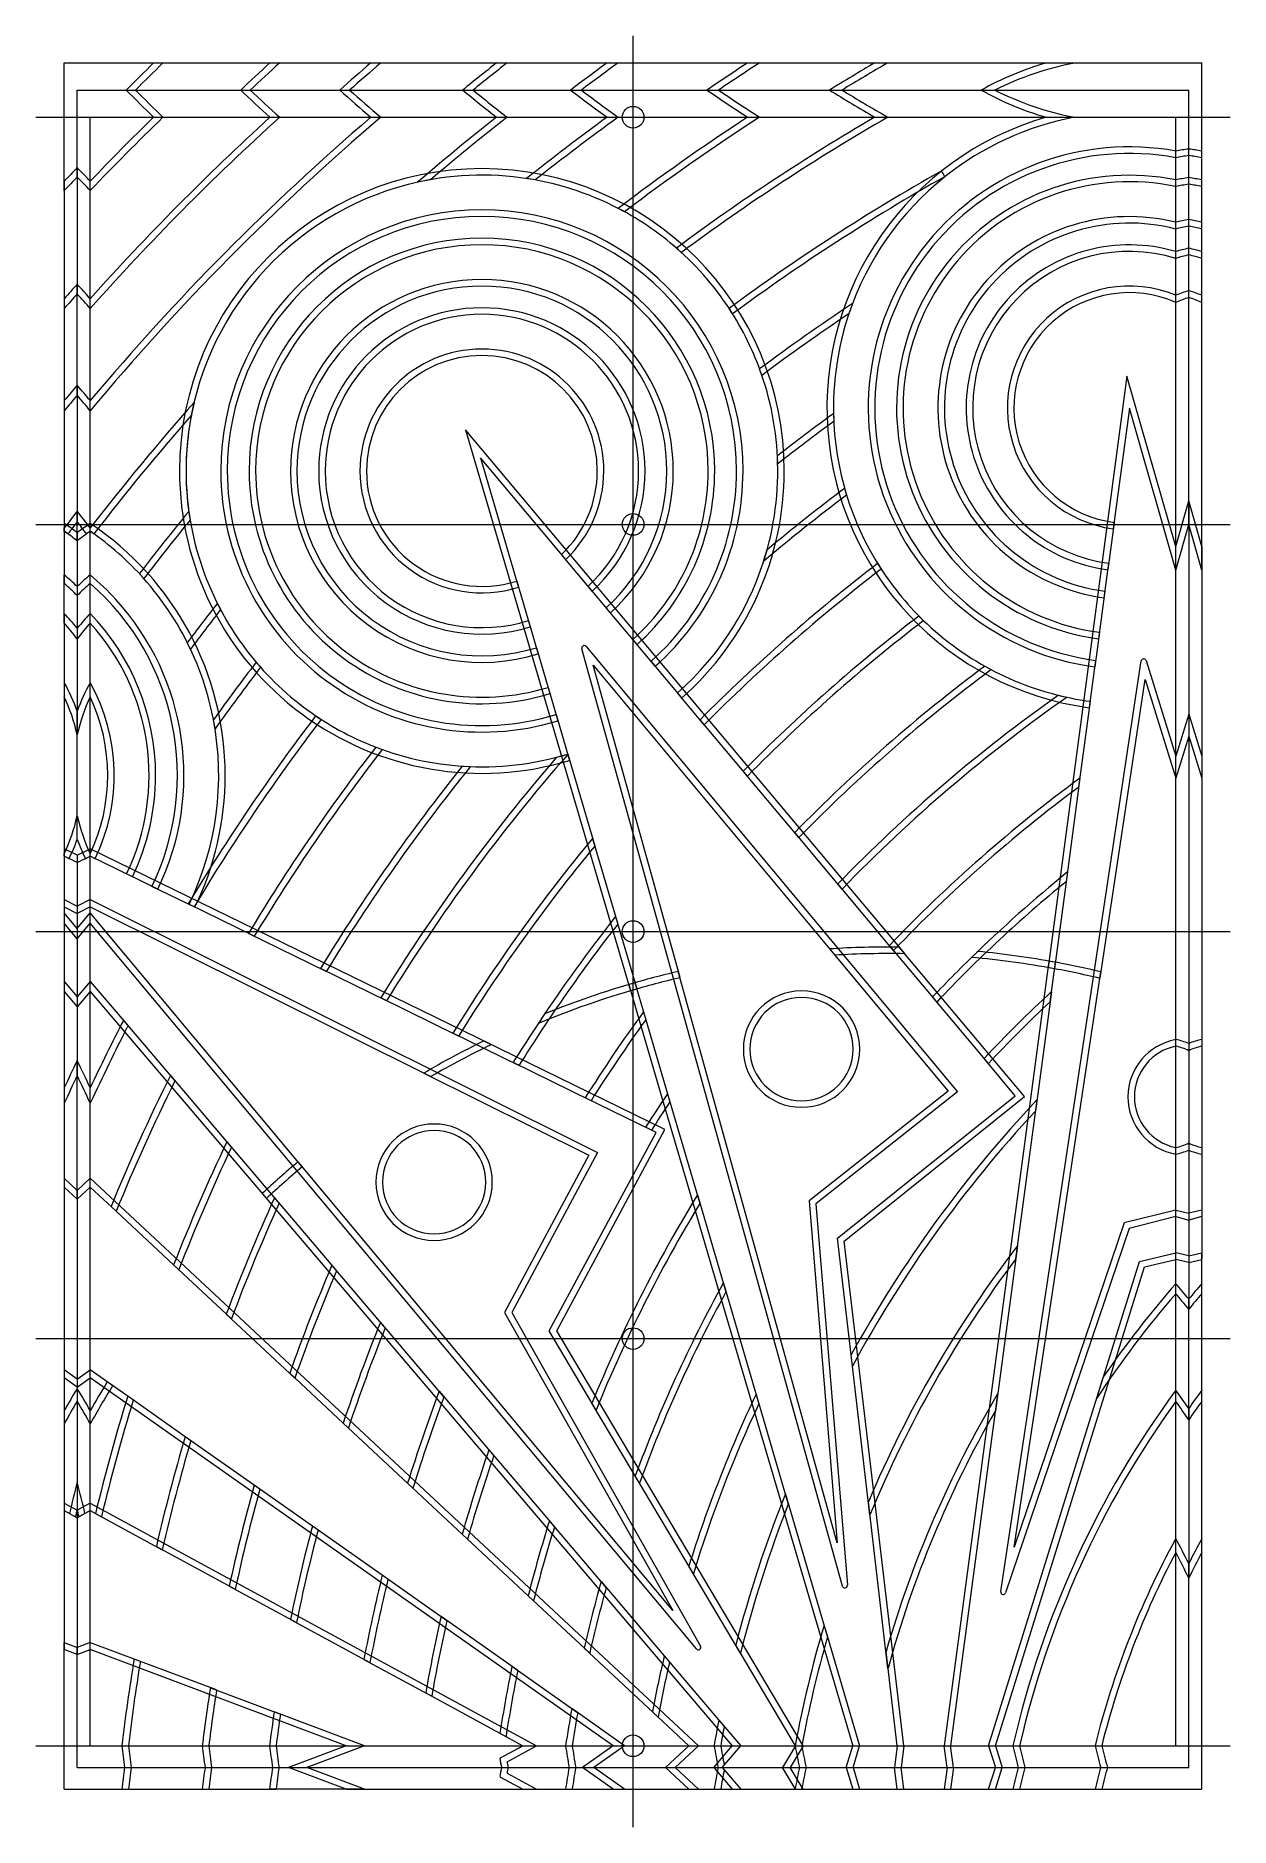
# Model space of a CAD drawing. Header units: millimetres. Extents: x 8999 to 10099, y -1063 to 587.
import ezdxf

# ---------------------------------------------------------------- set-up
doc = ezdxf.new("R2010")
doc.units = ezdxf.units.MM
for name, color, linetype, lineweight, true_color in [('1', 7, 'Continuous', 0, 0xffffff), ('2', 2, 'Continuous', 0, 0xffff00), ('3 ... 1', 1, 'Continuous', 0, 0xff0000), ('4', 6, 'Continuous', 0, 0xff00ff), ('5', 9, 'Continuous', 0, 0xc0c0c0), ('6', 18, 'Continuous', 0, 0x000000), ('7', 4, 'Continuous', 0, 0x00ffff)]:
    doc.layers.add(name, color=color, linetype=linetype, lineweight=lineweight, true_color=true_color)
doc.layers.add('3 ... 2', color=1, linetype='Continuous', true_color=0xff0000)

msp = doc.modelspace()

# ---------------------------------------------------------------- linework, layer by layer
at = {"layer": '1', "lineweight": 13}
for p, q in [((9107.5, 562.4), (9223.5, 562.4)), ((9307.5, 562.4), (9433, 562.4)), ((9525.1, 562.4), (9665.6, 562.4)), ((9771.7, 562.4), (9955.5, 562.4)), ((9107.5, 512.4), (9223.5, 512.4)), ((9307.5, 512.4), (9433, 512.4)), ((9525.1, 512.4), (9665.6, 512.4)), ((9771.7, 512.4), (9955.5, 512.4)), ((9037.1, 466), (9037.1, 349.7)), ((9025.1, 453.5), (9025.1, 336.3)), ((9049.1, 336.3), (9049.1, 453.5)), ((9037.1, 265.5), (9037.1, 139.8)), ((9025.1, 251.4), (9025.1, 131)), ((9049.1, 131), (9049.1, 251.4)), ((9614.6, -47.2), (9590.1, -17.8)), ((9970, -25.5), (9959.4, -104.7)), ((9488.8, -74.3), (9513.7, -158.8)), ((9701.8, -151.1), (9650.5, -89.9)), ((9789, -255.1), (9737.6, -193.8)), ((9949, -183), (9937.1, -271.8)), ((9144.7, -214.9), (9140.1, -212.7)), ((9532.8, -223.7), (9552.4, -290.4)), ((9266.5, -274.4), (9194.7, -239.3)), ((9025.1, -283.5), (9025.1, -395.8)), ((9025.1, -283.5), (9037.1, -297.6)), ((9049.1, -283.5), (9037.1, -297.6)), ((9049.1, -395.8), (9049.1, -283.5)), ((9049.1, -283.5), (9083.9, -324.4)), ((9037.1, -297.6), (9037.1, -370.3)), ((9388.4, -333.9), (9316.6, -298.8)), ((9122.9, -370.2), (9179.1, -436.4)), ((9068.3, -490.9), (9130.6, -549.1)), ((9025.1, -641.4), (9025.1, -690.9)), ((9037.1, -649.8), (9025.1, -641.4)), ((9037.1, -649.8), (9049.1, -641.4)), ((9049.1, -690.9), (9049.1, -641.4)), ((9069.7, -655.9), (9049.1, -641.4)), ((9037.1, -649.8), (9037.1, -670))]:
    msp.add_line(p, q, dxfattribs=at)
at = {"layer": '1'}
for p, q in [((9082.2, 537.4), (9196.4, 537.4)), ((9278.8, 537.4), (9401.6, 537.4)), ((9491.4, 537.4), (9627.8, 537.4)), ((9730, 537.4), (9882.3, 537.4))]:
    msp.add_line(p, q, dxfattribs=at)
at = {"layer": '1', "lineweight": 13}
for centre, radius, start, end in [((10760.3, -1134), 2368.5, 134.2541, 135.1141), ((10760.3, -1134), 2289, 132.1724, 133.0963), ((10760.3, -1134), 2233.5, 130.5759, 131.5522), ((10760.3, -1134), 2154, 128.0403, 129.1068), ((10760.3, -1134), 2098.5, 126.0594, 127.2034), ((10760.3, -1134), 2019, 122.8346, 124.1208), ((10760.3, -1134), 1963.5, 120.2325, 121.6513), ((10760.3, 2208.9), 2368.5, 224.8859, 225.7459), ((10760.3, 2208.9), 2289, 226.9037, 227.8276), ((10760.3, 2208.9), 2233.5, 228.4478, 229.4241), ((10760.3, 2208.9), 2154, 230.8932, 231.9597), ((10760.3, 2208.9), 2098.5, 232.7966, 233.9406), ((10760.3, 2208.9), 2019, 235.8792, 237.1654), ((10760.3, 2208.9), 1963.5, 238.3487, 239.7675), ((10760.3, -1184), 2289, 132.1724, 138.381), ((10760.3, -1184), 2368.5, 134.2541, 136.26), ((10760.3, -1184), 2233.5, 130.5759, 140.0098), ((10760.3, -1184), 2154, 128.0403, 130.456), ((10760.3, -1184), 2098.5, 126.0594, 128.6024), ((10760.3, -1184), 2019, 122.8346, 127.1451), ((10760.3, -1184), 1963.5, 120.2325, 126.6215), ((10736.3, -1184), 2368.5, 135.8417, 136.26), ((7337.9, -1184), 2368.5, 43.74, 44.1583), ((10760.3, -1184), 1884, 119.3678, 126.4585), ((10736.3, -1184), 2289, 137.9307, 138.381), ((7337.9, -1184), 2289, 41.619, 42.0693), ((10760.3, -1184), 1828.5, 123.5012, 126.7756), ((10736.3, -1184), 2233.5, 139.5331, 140.0098), ((7337.9, -1184), 2233.5, 39.9902, 40.4669), ((10760.3, -1184), 2154, 138.6982, 142.4529), ((10760.3, -1184), 1749, 125.9361, 128.0518), ((10760.3, -1184), 1693.5, 126.8855, 129.9671), ((10760.3, -1184), 2098.5, 140.5519, 142.5492), ((10736.3, -1184), 2154, 142.0791, 142.4529), ((7337.9, -1184), 2154, 37.5471, 37.9209), ((8870.9, -93.7), 272.5, 54.6761, 55.5475), ((9203.3, -93.7), 272.5, 124.4525, 125.3239), ((8894.9, -93.7), 272.5, 54.6761, 55.5475), ((8894.9, -93.7), 272.5, 25.2347, 42.9635), ((10760.3, -1184), 1614, 127.5119, 135.2207), ((10760.3, -1184), 2019, 142.0092, 143.3035), ((10760.3, -1184), 1558.5, 127.4648, 135.4081), ((10760.3, -1184), 1963.5, 142.5328, 144.4579), ((10760.3, -1184), 1479, 126.582, 135.701), ((10760.3, -1184), 1423.5, 125.1424, 135.925), ((8894.9, -93.7), 272.5, 334.1179, 10.7996), ((10760.3, -1184), 1884, 142.6958, 149.0428), ((10760.3, -1184), 1828.5, 142.3786, 148.8927), ((10760.3, -1184), 1693.5, 139.1872, 148.4862), ((10760.3, -1184), 1749, 141.1025, 148.6609), ((10760.3, -1184), 1344, 126.5755, 136.2783), ((10760.3, -1184), 1614, 140.567, 148.2149), ((10760.3, -1184), 1288.5, 129.0255, 134.2648), ((10760.3, -1184), 1558.5, 141.964, 146.427), ((9784.4, -1098.6), 840.7, 79.535, 84.7762), ((9784.4, -1098.6), 840.7, 106.0181, 112.5653), ((10760.3, -1184), 1884, 152.8524, 155.2692), ((10736.3, -1184), 1884, 154.4108, 155.2692), ((7337.9, -1184), 1884, 24.7308, 25.5892), ((10760.3, -1184), 1828.5, 153.5732, 157.723), ((10760.3, -1184), 1749, 154.6931, 158.713), ((9784.4, -1098.6), 840.7, 148.2271, 150.9974), ((9760.4, -1098.6), 840.7, 149.3531, 150.9974), ((8313.8, -1098.6), 840.7, 29.0026, 30.6469)]:
    msp.add_arc(centre, radius, start, end, dxfattribs=at)
at = {"layer": '1'}
for centre, start, end in [((10006.1, 294.6), 100.7069, 117.0188), ((10006.1, 780.2), 242.9812, 259.2931), ((10006.1, 244.6), 100.7069, 128.5187), ((9409.8, 186.6), 99.9665, 169.1877), ((9409.8, 186.6), 61.1882, 81.3034), ((9409.8, 186.6), 32.0718, 48.8854), ((10006.1, 244.6), 159.3561, 182.6374), ((9409.8, 186.6), 1.4062, 20.1842), ((10006.1, 244.6), 195.7844, 212.9893), ((9409.8, 186.6), 187.8509, 207.9661), ((9409.8, 186.6), 311.4089, 344.5401), ((10006.1, 244.6), 224.6809, 242.171), ((9409.8, 186.6), 220.2689, 237.0824), ((10006.1, 244.6), 256.166, 262.3937), ((9409.8, 186.6), 248.97, 267.748), ((9409.8, 186.6), 284.6142, 286.8514)]:
    msp.add_arc(centre, 272.5, start, end, dxfattribs=at)
at = {"layer": '2', "lineweight": 13}
for p, q in [((9742, -840.6), (9501.8, 22.9)), ((9505.7, 24.9), (9847.7, -385.4)), ((9887.7, -845.6), (10017.1, 11.7)), ((10021.5, 12), (10048.8, -76.1)), ((10060.8, -37.4), (10048.8, -76.1)), ((10060.8, -37.4), (10060.8, -347.3)), ((10060.8, -37.4), (10072.8, -76.1)), ((10048.8, -343.3), (10048.8, -76.1)), ((10072.8, -76.1), (10072.8, -343.2)), ((9025.1, -208.2), (9025.1, -229.8)), ((9025.1, -208.2), (9037.1, -214.2)), ((9049.1, -208.2), (9037.1, -214.2)), ((9037.1, -214.2), (9037.1, -244.2)), ((9049.1, -229.8), (9049.1, -208.2)), ((9049.1, -208.2), (9516.4, -441)), ((9037.1, -244.2), (9025.1, -229.8)), ((9037.1, -244.2), (9049.1, -229.8)), ((9607.4, -898.4), (9049.1, -229.8)), ((9847.7, -385.4), (9717.3, -488.5)), ((9516.4, -441), (9437.3, -588.4)), ((10048.8, -500.2), (10048.8, -436.5)), ((10060.8, -432.3), (10060.8, -503.4)), ((10072.8, -436.5), (10072.8, -500.2)), ((9025.1, -464.7), (9025.1, -648.7)), ((9025.1, -464.7), (9037.1, -476)), ((9049.1, -464.7), (9037.1, -476)), ((9037.1, -476), (9037.1, -657.2)), ((9049.1, -648.7), (9049.1, -464.7)), ((9049.1, -464.7), (9609.2, -987.6)), ((9717.3, -488.5), (9746.4, -839.8)), ((10005.8, -511), (9892.1, -846.7)), ((10048.8, -500.2), (10005.8, -511)), ((10048.8, -500.2), (10060.8, -503.4)), ((10072.8, -500.2), (10060.8, -503.4)), ((9437.3, -588.4), (9611.1, -895.9)), ((9037.1, -657.2), (9025.1, -648.7)), ((9037.1, -657.2), (9049.1, -648.7)), ((9530.8, -987.6), (9049.1, -648.7)), ((9025.1, -764.1), (9025.1, -898.9)), ((9025.1, -764.1), (9037.1, -770.6)), ((9049.1, -764.1), (9037.1, -770.6)), ((9037.1, -770.6), (9037.1, -903.4)), ((9049.1, -898.9), (9049.1, -764.1)), ((9049.1, -764.1), (9460.2, -987.6)), ((9037.1, -903.4), (9025.1, -898.9)), ((9037.1, -903.4), (9049.1, -898.9)), ((9284.8, -987.6), (9049.1, -898.9)), ((9284.8, -987.6), (9231.7, -1007.6)), ((9284.8, -987.6), (9460.2, -987.6)), ((9433, -1002.3), (9460.2, -987.6)), ((9530.8, -987.6), (9502.4, -1007.6)), ((9530.8, -987.6), (9609.2, -987.6)), ((9587.8, -1007.6), (9609.2, -987.6)), ((9231.7, -1007.6), (9433.8, -1007.6)), ((9284.8, -1027.6), (9231.7, -1007.6)), ((9433, -1012.8), (9460.2, -1027.6)), ((9502.4, -1007.6), (9587.8, -1007.6)), ((9530.8, -1027.6), (9502.4, -1007.6)), ((9587.8, -1007.6), (9609.2, -1027.6)), ((9284.8, -1027.6), (9460.2, -1027.6)), ((9530.8, -1027.6), (9609.2, -1027.6))]:
    msp.add_line(p, q, dxfattribs=at)
for centre, radius, start, end in [((9504, 23.5), 2.25, 39.8144, 195.5417), ((10019.3, 11.3), 2.25, 17.2594, 171.4185), ((9704.2, -345.9), 47.6, 0, 180), ((9704.2, -345.9), 47.6, 180, 0), ((10058.4, -389.9), 47.6, 101.6217, 258.3783), ((10039.7, -390), 47.6, 63.611, 78.8973), ((10082, -390), 47.6, 101.0984, 116.389), ((9365.8, -468.5), 47.6, 0, 180), ((10039.2, -389.9), 47.6, 281.6217, 296.9631), ((10082.4, -389.9), 47.6, 243.0369, 258.3783), ((9365.8, -468.5), 47.6, 180, 0), ((9744.1, -840), 2.25, 195.5417, 4.7222), ((9890, -846), 2.25, 171.4185, 341.2806), ((9609.1, -897), 2.25, 219.8622, 29.4705)]:
    msp.add_arc(centre, radius, start, end, dxfattribs=at)
at = {"layer": '2'}
for centre, start, end in [((10760.3, -791.1), 189.0418, 189.2675), ((10760.3, -1224), 170.7325, 170.9582)]:
    msp.add_arc(centre, 1344, start, end, dxfattribs=at)
at = {"layer": '3 ... 1'}
for p, q in [((9929.5, 562.4), (10072.8, 562.4)), ((10072.8, 475.2), (10072.8, 562.4)), ((9869.6, 537.4), (10060.8, 537.4)), ((10060.8, 477.1), (10060.8, 537.4)), ((9929.5, 512.4), (10048.8, 512.4)), ((10048.8, 475.2), (10048.8, 512.4)), ((10048.8, 409.5), (10048.8, 454.7)), ((10060.8, 412.2), (10060.8, 456.8)), ((10072.8, 409.5), (10072.8, 454.7)), ((10048.8, 342), (10048.8, 388.8)), ((10060.8, 346.4), (10060.8, 391.8)), ((10072.8, 342), (10072.8, 388.8)), ((9992, 139.2), (9986.2, 95.6)), ((9511.5, 75.8), (9483.2, 109.6)), ((9441.9, 85.2), (9454.3, 42.9)), ((9983.5, 75.8), (9977.7, 32.1)), ((9552.7, 26.7), (9524.4, 60.5)), ((9460, 23.8), (9472.4, -18.5)), ((9593.9, -22.4), (9565.6, 11.3)), ((9975, 12.2), (9969.2, -31.4)), ((9478.1, -37.8), (9490.5, -80))]:
    msp.add_line(p, q, dxfattribs=at)
at = {"layer": '3 ... 1', "lineweight": 13}
for p, q in [((9025.1, 138.3), (9025.1, 83)), ((9049.1, 83), (9049.1, 138.3)), ((9037.1, 129.8), (9037.1, 71.7)), ((9025.1, 55.3), (9025.1, -21.3)), ((9049.1, -21.3), (9049.1, 55.3)), ((9037.1, 41.8), (9037.1, -56.3)), ((9025.1, -168.2), (9025.1, -166.1)), ((9037.1, -174.1), (9025.1, -168.2)), ((9037.1, -174.1), (9049.1, -168.2)), ((9087.9, -187.2), (9049.1, -168.2)), ((9145.5, -215.3), (9105.9, -196))]:
    msp.add_line(p, q, dxfattribs=at)
at = {"layer": '3 ... 1'}
for centre, radius, start, end in [((10006.1, 294.6), 278.5, 105.9662, 119.347), ((10006.1, 780.2), 278.5, 240.653, 254.0338), ((10006.1, 244.6), 278.5, 105.9662, 262.3937), ((10006.1, 244.6), 234.5, 79.4921, 262.3937), ((9409.8, 186.6), 278.5, 0, 180), ((10091.6, 244.6), 234.5, 97.5385, 100.5079), ((10030.1, 244.6), 234.5, 79.4921, 82.4615), ((10006.1, 244.6), 214.4, 78.496, 262.3937), ((10091.6, 244.6), 214.4, 98.2486, 101.504), ((10030.1, 244.6), 214.4, 78.496, 81.7514), ((9409.8, 186.6), 234.5, 0, 180), ((10006.1, 244.6), 170.3, 75.4619, 262.3937), ((9409.8, 186.6), 214.4, 0, 180), ((10091.6, 244.6), 170.3, 100.4034, 104.5381), ((10030.1, 244.6), 170.3, 75.4619, 79.5966), ((10006.1, 244.6), 150.3, 73.476, 262.3937), ((10091.6, 244.6), 150.3, 101.8061, 106.524), ((10030.1, 244.6), 150.3, 73.476, 78.1939), ((9409.8, 186.6), 170.3, 0, 180), ((10006.1, 244.6), 106.3, 66.2908, 262.3937), ((9409.8, 186.6), 150.3, 0, 180), ((10091.6, 244.6), 106.3, 106.8133, 113.7092), ((10030.1, 244.6), 106.3, 66.2908, 73.1867), ((9409.8, 186.6), 106.3, 0, 180), ((9409.8, 186.6), 278.5, 180, 286.8415), ((9409.8, 186.6), 234.5, 180, 286.9257), ((9409.8, 186.6), 214.4, 180, 286.9755), ((9409.8, 186.6), 170.3, 180, 287.126), ((9409.8, 186.6), 150.3, 180, 287.2234), ((9409.8, 186.6), 106.3, 180, 287.5667), ((9409.8, 186.6), 106.3, 313.6502, 0), ((9409.8, 186.6), 150.3, 312.574, 0), ((9409.8, 186.6), 170.3, 312.2688, 0), ((9409.8, 186.6), 214.4, 311.7974, 0), ((9409.8, 186.6), 234.5, 311.6415, 0), ((9409.8, 186.6), 278.5, 311.378, 0)]:
    msp.add_arc(centre, radius, start, end, dxfattribs=at)
at = {"layer": '3 ... 1', "lineweight": 13}
for centre, radius, start, end in [((8870.9, -93.7), 278.5, 53.3719, 56.3901), ((9203.3, -93.7), 278.5, 123.6099, 126.6281), ((8894.9, -93.7), 278.5, 0, 56.3901), ((8870.9, -93.7), 234.5, 44.877, 48.8948), ((9203.2, -93.7), 234.5, 131.1052, 135.123), ((8894.9, -93.7), 234.5, 334.1396, 48.8948), ((8870.9, -93.7), 214.4, 39.1898, 44.0207), ((9203.3, -93.7), 214.4, 135.9793, 140.8102), ((8894.9, -93.7), 214.4, 0, 44.0207), ((8870.9, -93.7), 170.3, 12.6987, 25.1641), ((9203.3, -93.7), 170.3, 154.8359, 167.3013), ((8894.9, -93.7), 170.3, 334.8359, 25.1641), ((8894.9, -93.7), 214.4, 334.1564, 0), ((8894.9, -93.7), 278.5, 334.1148, 0), ((8870.9, -93.7), 170.3, 334.8359, 347.3013), ((9203.3, -93.7), 170.3, 192.6987, 205.1641)]:
    msp.add_arc(centre, radius, start, end, dxfattribs=at)
at = {"layer": '3 ... 2', "lineweight": 13}
for p, q in [((10003.9, 273.9), (9931.2, -270.7)), ((10048.8, 117.1), (10003.9, 273.9)), ((9394.6, 224.6), (9546.7, -292.1)), ((9799.2, -257.9), (9394.6, 224.6)), ((10048.8, 117.1), (10060.8, 159)), ((10060.8, 159), (10060.8, -57.7)), ((10072.8, 117.1), (10060.8, 159)), ((10048.8, -96.3), (10048.8, 117.1)), ((10072.8, 117.1), (10072.8, -96.3)), ((9592.3, -280), (9512.3, 7.7)), ((9512.3, 7.7), (9734.8, -259.3)), ((9979.1, -280.6), (10020.6, -5.4)), ((10020.6, -5.4), (10048.8, -96.3)), ((10060.8, -57.7), (10048.8, -96.3)), ((10060.8, -57.7), (10072.8, -96.3)), ((9025.1, -161.5), (9025.1, -214.9)), ((9037.1, -167.4), (9025.1, -161.5)), ((9037.1, -167.4), (9049.1, -161.5)), ((9049.1, -214.9), (9049.1, -161.5)), ((9418.2, -341.8), (9049.1, -161.5)), ((9037.1, -167.4), (9037.1, -220.9)), ((9025.1, -214.9), (9037.1, -220.9)), ((9025.1, -220.5), (9025.1, -292.8)), ((9037.1, -234.8), (9025.1, -220.5)), ((9049.1, -214.9), (9037.1, -220.9)), ((9037.1, -234.8), (9049.1, -220.5)), ((9049.1, -214.9), (9362.8, -371.2)), ((9049.1, -292.8), (9049.1, -220.5)), ((9244.3, -454.2), (9049.1, -220.5)), ((9037.1, -234.8), (9037.1, -306.9)), ((9025.1, -292.8), (9037.1, -306.9)), ((9049.1, -292.8), (9037.1, -306.9)), ((9049.1, -292.8), (9211.3, -483.4))]:
    msp.add_line(p, q, dxfattribs=at)
for start, end in [(88.9931, 93.3817), (103.2089, 106.427), (76.6136, 79.9443), (115.8232, 120.0991), (129.972, 132.9747)]:
    msp.add_arc((9784.4, -1098.6), 840.7, start, end, dxfattribs=at)
at = {"layer": '4', "lineweight": 13}
for p, q in [((9730.1, -253.5), (9839.2, -384.5)), ((9909.6, -389.7), (9794.1, -251.9)), ((9737.1, -800.8), (9590.7, -274.3)), ((9932, -264.8), (9835.5, -987.6)), ((9900, -804.7), (9980, -274.7)), ((9545, -286.4), (9554.6, -319.1)), ((9554.6, -319.1), (9576.9, -394.8)), ((9578.4, -420), (9411.3, -338.4)), ((9356.4, -368), (9508.2, -443.6)), ((9576.9, -394.8), (9604.4, -488.5)), ((9839.2, -384.5), (9711.1, -485.8)), ((9743.6, -522.7), (9909.6, -389.7)), ((9478.7, -605.3), (9578.4, -420)), ((9508.2, -443.6), (9430.5, -588.5)), ((9585.6, -862.9), (9240.5, -449.6)), ((9207.4, -478.8), (9640.3, -987.6)), ((9604.4, -488.5), (9628.4, -570.1)), ((9711.1, -485.8), (9737.1, -800.8)), ((10048.8, -494.1), (10001.2, -505.9)), ((10048.8, -539.6), (10048.8, -494.1)), ((10048.8, -494.1), (10060.8, -497)), ((10072.8, -494.1), (10060.8, -497)), ((10072.8, -494.1), (10072.8, -538.8)), ((10001.2, -505.9), (9900, -804.7)), ((10060.8, -497), (10060.8, -542.5)), ((9798.3, -987.6), (9743.6, -522.7)), ((10020.1, -546.6), (10048.8, -539.6)), ((10060.8, -542.5), (10048.8, -539.6)), ((10060.8, -542.5), (10072.8, -539.6)), ((9882.8, -987.6), (10020.1, -546.6)), ((9628.4, -570.1), (9751.3, -987.6)), ((9430.5, -588.5), (9585.6, -862.9)), ((9705.6, -987.6), (9478.7, -605.3)), ((9623.3, -1007.6), (9640.3, -987.6)), ((9640.3, -987.6), (9705.6, -987.6)), ((9705.6, -987.6), (9693.8, -1007.6)), ((9745.4, -1007.6), (9751.3, -987.6)), ((9751.3, -987.6), (9798.3, -987.6)), ((9798.3, -987.6), (9795.9, -1007.6)), ((9835.5, -987.6), (9882.8, -987.6)), ((9838.2, -1007.6), (9835.5, -987.6)), ((9882.8, -987.6), (9889, -1007.6)), ((9623.3, -1007.6), (9693.8, -1007.6)), ((9623.3, -1007.6), (9640.3, -1027.6)), ((9705.6, -1027.6), (9693.8, -1007.6)), ((9745.4, -1007.6), (9795.9, -1007.6)), ((9745.4, -1007.6), (9751.3, -1027.6)), ((9798.3, -1027.6), (9795.9, -1007.6)), ((9838.2, -1007.6), (9835.5, -1027.6)), ((9838.2, -1007.6), (9889, -1007.6)), ((9882.8, -1027.6), (9889, -1007.6)), ((9641.3, -1027.6), (9704.8, -1027.6)), ((9752, -1027.6), (9797.5, -1027.6)), ((9836.2, -1027.6), (9882, -1027.6))]:
    msp.add_line(p, q, dxfattribs=at)
for start, end in [(89.3448, 93.6808), (103.2255, 106.4268), (76.6477, 79.9617), (116.1415, 120.3666), (129.9712, 132.9564)]:
    msp.add_arc((9784.4, -1098.6), 846.7, start, end, dxfattribs=at)
at = {"layer": '5'}
for p, q in [((9549, -1062.6), (9549, 587.4)), ((8999, 512.4), (10099, 512.4)), ((8999, 137.4), (10099, 137.4)), ((8999, -237.6), (10099, -237.6)), ((8999, -612.6), (10099, -612.6)), ((8999, -987.6), (10099, -987.6))]:
    msp.add_line(p, q, dxfattribs=at)
for centre in [(9549, 512.4), (9549, 137.4), (9549, -237.6), (9549, -612.6), (9549, -987.6)]:
    msp.add_circle(centre, 10, dxfattribs=at)
at = {"layer": '6', "lineweight": 13}
for p, q in [((9025.1, 444.8), (9025.1, 562.4)), ((9214.6, 562.4), (9316.7, 562.4)), ((9423.3, 562.4), (9535.3, 562.4)), ((9654.5, 562.4), (9783.6, 562.4)), ((9037.1, 457.4), (9037.1, 537.4)), ((9049.1, 444.8), (9049.1, 512.4)), ((9049.1, 512.4), (9116.1, 512.4)), ((9214.6, 512.4), (9316.7, 512.4)), ((9423.3, 512.4), (9535.3, 512.4)), ((9654.5, 512.4), (9783.6, 512.4)), ((9037.1, 256.3), (9037.1, 358.6)), ((9025.1, 345.3), (9025.1, 242)), ((9049.1, 242), (9049.1, 345.3)), ((9408.5, 198.7), (9443.6, 79.4)), ((9487.1, 105), (9408.5, 198.7)), ((9037.1, 122.3), (9037.1, 149.5)), ((9025.1, 131), (9025.1, 134.1)), ((9049.1, 131), (9049.1, 134.1)), ((9025.1, 46.5), (9025.1, 90.9)), ((9049.1, 46.5), (9049.1, 90.9)), ((9037.1, 80.1), (9037.1, 32.1)), ((9528.2, 55.9), (9507.7, 80.4)), ((9452.6, 48.7), (9461.7, 18)), ((9569.5, 6.7), (9548.9, 31.3)), ((9025.1, -8.1), (9025.1, -168.2)), ((9049.1, -168.2), (9049.1, -8.1)), ((9470.7, -12.8), (9479.8, -43.5)), ((9037.1, -152.7), (9037.1, -34.7)), ((9654.3, -94.5), (9610.8, -42.5)), ((9960.5, -96.4), (9947.8, -191.7)), ((9741.5, -198.5), (9697.9, -146.5)), ((9511.7, -151.9), (9534.9, -230.8)), ((9029.7, -170.5), (9025.1, -168.2)), ((9044.5, -170.5), (9049.1, -168.2)), ((9053.7, -170.5), (9049.1, -168.2)), ((9111.3, -198.6), (9082.5, -184.5)), ((9200.1, -242), (9139.3, -212.2)), ((9828.7, -302.5), (9785.1, -250.5)), ((9322, -301.5), (9261.1, -271.7)), ((9934.3, -293), (9919.6, -403)), ((9558.6, -311.6), (9583, -394.5)), ((9079.6, -319.4), (9127.1, -375.2)), ((9443.9, -361), (9382.9, -331.2)), ((10048.8, -442.7), (10048.8, -337.1)), ((10060.8, -340.8), (10060.8, -439)), ((10072.8, -337.1), (10072.8, -442.7)), ((9037.1, -484.2), (9037.1, -356.5)), ((9901.1, -388.8), (9872.4, -354.6)), ((9025.1, -381.6), (9025.1, -473)), ((9049.1, -473), (9049.1, -381.6)), ((9565.9, -420.6), (9504.9, -390.8)), ((9737.3, -520.1), (9901.1, -388.8)), ((9174.9, -431.4), (9223, -488)), ((9025.1, -473), (9037.1, -484.2)), ((9049.1, -473), (9037.1, -484.2)), ((9049.1, -473), (9073, -495.2)), ((9608.3, -480.2), (9634.5, -569.6)), ((9751.1, -637.8), (9737.3, -520.1)), ((9903, -527.2), (9882.7, -679)), ((9125.9, -544.7), (9179.2, -594.4)), ((9271.6, -545.1), (9320.7, -602.8)), ((10048.8, -670.4), (10048.8, -562)), ((10060.8, -687.4), (10060.8, -576)), ((10072.8, -670.4), (10072.8, -562)), ((9232.8, -644.4), (9286.9, -694.9)), ((9876.5, -987.6), (9982.4, -647.4)), ((9141.8, -706.6), (9083.6, -665.7)), ((9370.4, -661.1), (9420.8, -720.4)), ((9555, -745.7), (9511.2, -671.9)), ((9662.3, -663.9), (9692, -765)), ((9258.9, -789), (9200.2, -747.7)), ((9341.4, -745.8), (9396.6, -797.3)), ((9030, -773.6), (9037.1, -777.5)), ((9044.2, -773.6), (9037.1, -777.5)), ((9054, -773.6), (9115.4, -807)), ((9783.8, -916.3), (9765.8, -762.8)), ((9472, -780.6), (9524.3, -842)), ((10048.8, -987.6), (10048.8, -796.8)), ((10072.8, -1027.6), (10072.8, -796.8)), ((9647.9, -902.2), (9600.4, -822.2)), ((10060.8, -1007.6), (10060.8, -819.7)), ((9177.1, -840.5), (9239, -874.2)), ((9377.5, -872.4), (9318, -830.5)), ((9452.4, -849.4), (9509.1, -902.3)), ((9724.9, -876.8), (9757.5, -987.6)), ((9025.1, -892.5), (9037.1, -897)), ((9025.1, -1027.6), (9025.1, -892.5)), ((9049.1, -892.5), (9037.1, -897)), ((9037.1, -1007.6), (9037.1, -897)), ((9049.1, -987.6), (9049.1, -892.5)), ((9049.1, -892.5), (9095.2, -909.8)), ((9577.8, -904.9), (9633, -969.7)), ((9301.2, -908), (9363.6, -941.9)), ((9498, -957.2), (9437.5, -914.6)), ((9159.7, -934.1), (9224.3, -958.4)), ((9566.8, -956.2), (9600.4, -987.6)), ((9049.1, -987.6), (9084.3, -987.6)), ((9152.3, -987.6), (9220.3, -987.6)), ((9426.4, -976.1), (9447.6, -987.6)), ((9426.4, -999.1), (9447.6, -987.6)), ((9447.6, -987.6), (9492.9, -987.6)), ((9579, -1007.6), (9600.4, -987.6)), ((9600.4, -987.6), (9629.7, -987.6)), ((9698.3, -987.6), (9757.5, -987.6)), ((9751.6, -1007.6), (9757.5, -987.6)), ((9876.5, -987.6), (9882.7, -1007.6)), ((9876.5, -987.6), (9905.1, -987.6)), ((9974.5, -987.6), (10048.8, -987.6)), ((9631.1, -1007.6), (9633, -1005.4)), ((9037.1, -1007.6), (9086.7, -1007.6)), ((9154.8, -1007.6), (9223, -1007.6)), ((9426.4, -1016.1), (9447.6, -1027.6)), ((9427.8, -1007.6), (9496.2, -1007.6)), ((9579, -1007.6), (9600.4, -1027.6)), ((9579, -1007.6), (9631.1, -1007.6)), ((9631.1, -1007.6), (9633, -1009.7)), ((9702.2, -1007.6), (9751.6, -1007.6)), ((9751.6, -1007.6), (9757.5, -1027.6)), ((9876.5, -1027.6), (9882.7, -1007.6)), ((9882.7, -1007.6), (9909.9, -1007.6)), ((9979.8, -1007.6), (10060.8, -1007.6)), ((9025.1, -1027.6), (9084.3, -1027.6)), ((9152.3, -1027.6), (9220.3, -1027.6)), ((9447.6, -1027.6), (9492.9, -1027.6)), ((9600.4, -1027.6), (9629.7, -1027.6)), ((9698.3, -1027.6), (9757.5, -1027.6)), ((9876.5, -1027.6), (9905.1, -1027.6)), ((9974.5, -1027.6), (10072.8, -1027.6))]:
    msp.add_line(p, q, dxfattribs=at)
at = {"layer": '6'}
for p, q in [((9025.1, 562.4), (9116.1, 562.4)), ((9037.1, 537.4), (9090.7, 537.4)), ((9187.6, 537.4), (9287.9, 537.4)), ((9392.1, 537.4), (9501.4, 537.4)), ((9617.1, 537.4), (9741.4, 537.4)), ((10048.8, 448.6), (10048.8, 481.3)), ((10060.8, 450.8), (10060.8, 483.1)), ((10072.8, 448.6), (10072.8, 481.3)), ((10048.8, 382.5), (10048.8, 415.7)), ((10060.8, 385.7), (10060.8, 418.3)), ((10072.8, 382.5), (10072.8, 415.7)), ((10048.8, 95.3), (10048.8, 348.5)), ((10060.8, 137.2), (10060.8, 352.7)), ((10072.8, 95.3), (10072.8, 348.5)), ((10006.1, 244.6), (9991.2, 133.3)), ((10048.8, 95.3), (10006.1, 244.6)), ((10048.8, 95.3), (10060.8, 137.2)), ((10072.8, 95.3), (10060.8, 137.2)), ((9987, 101.6), (9982.7, 69.8)), ((9978.5, 38.1), (9974.3, 6.3))]:
    msp.add_line(p, q, dxfattribs=at)
at = {"layer": '6', "lineweight": 13}
for centre, radius, start, end in [((10760.3, -1134), 2362.5, 134.1045, 134.969), ((10760.3, -1134), 2295, 132.3375, 133.2561), ((10760.3, -1134), 2227.5, 130.3954, 131.3778), ((10760.3, -1134), 2160, 128.2432, 129.3022), ((10760.3, -1134), 2092.5, 125.8331, 126.9864), ((10760.3, -1134), 2025, 123.0968, 124.3705), ((10760.3, -1134), 1957.5, 119.9298, 121.3653), ((10760.3, 2208.9), 2362.5, 225.031, 225.8955), ((10760.3, 2208.9), 2295, 226.7439, 227.6625), ((10760.3, 2208.9), 2227.5, 228.6222, 229.6046), ((10760.3, 2208.9), 2160, 230.6978, 231.7568), ((10760.3, 2208.9), 2092.5, 233.0136, 234.1669), ((10760.3, 2208.9), 2025, 235.6295, 236.9032), ((10760.3, 2208.9), 1957.5, 238.6347, 240.0702), ((10760.3, -1184), 2362.5, 134.1045, 136.4123), ((10760.3, -1184), 2295, 132.3375, 138.2126), ((10760.3, -1184), 2227.5, 130.3954, 140.1941), ((10760.3, -1184), 2160, 128.2432, 130.7395), ((10760.3, -1184), 2092.5, 125.8331, 128.455), ((10760.3, -1184), 2025, 123.0968, 127.2233), ((10760.3, -1184), 1957.5, 119.9298, 126.5854), ((10760.3, -1184), 1890, 119.3823, 126.4465), ((11479.9, 1390.2), 1890, 209.3823, 209.5665), ((10736.3, -1184), 2362.5, 135.9918, 136.4123), ((7337.9, -1184), 2362.5, 43.5877, 44.0082), ((10736.3, -1184), 2295, 137.765, 138.2126), ((7337.9, -1184), 2295, 41.7874, 42.235), ((10760.3, -1184), 1822.5, 123.7531, 126.8342), ((10736.3, -1184), 2227.5, 139.7144, 140.1941), ((7337.9, -1184), 2227.5, 39.8059, 40.2856), ((10760.3, -1184), 2160, 138.4147, 142.3939), ((10760.3, -1184), 1755, 125.8038, 127.9103), ((10736.3, -1184), 2160, 141.8753, 142.3939), ((7337.9, -1184), 2160, 37.6061, 38.1247), ((10760.3, -1184), 1687.5, 126.9614, 130.277), ((10760.3, -1184), 2092.5, 140.6992, 142.5788), ((8870.9, -93.7), 272.5, 52.4283, 55.5475), ((9203.3, -93.7), 272.5, 124.4525, 127.5717), ((8894.9, -93.7), 272.5, 41.6817, 55.5475), ((10760.3, -1184), 1620, 127.4928, 135.2013), ((8870.9, -93.7), 240.5, 46.2952, 50.1306), ((9203.2, -93.7), 240.5, 129.8694, 133.7048), ((8894.9, -93.7), 240.5, 42.2928, 50.1306), ((8894.9, -93.7), 240.5, 334.1355, 42.2928), ((10760.3, -1184), 2025, 141.931, 143.2157), ((8870.9, -93.7), 208.4, 37.1202, 42.2864), ((9203.3, -93.7), 208.4, 137.7136, 142.8798), ((8894.9, -93.7), 208.4, 334.1616, 42.2864), ((10760.3, -1184), 1552.5, 127.4343, 135.4291), ((8894.9, -93.7), 272.5, 9.027, 26.6545), ((10760.3, -1184), 1957.5, 142.5689, 144.631), ((10760.3, -1184), 1485, 126.6893, 135.6778), ((8870.9, -93.7), 176.3, 19.5504, 29.0379), ((9203.3, -93.7), 176.3, 150.9621, 160.4496), ((8894.9, -93.7), 176.3, 334.1953, 29.0379), ((10760.3, -1184), 1417.5, 124.9246, 135.9503), ((10760.3, -1184), 1890, 142.7077, 149.0585), ((10760.3, -1184), 1822.5, 142.3201, 148.8759), ((10760.3, -1184), 1687.5, 138.8772, 148.4667), ((10760.3, -1184), 1755, 141.244, 148.6792), ((10760.3, -1184), 1350, 126.3286, 136.2502), ((8870.9, -93.7), 176.3, 334.1953, 340.4496), ((9203.3, -93.7), 176.3, 199.5504, 205.8047), ((10760.3, -1184), 1620, 140.4231, 148.2364), ((10760.3, -1184), 1282.5, 129.3101, 136.5818), ((10760.3, -1184), 1552.5, 142.1225, 147.9859), ((9704.2, -345.9), 53.6, 0, 180), ((10760.3, -1184), 1215, 132.8315, 136.9506), ((10760.3, -1184), 1485, 144.0188, 147.7126), ((10760.3, -1184), 1890, 152.7772, 154.8772), ((9704.2, -345.9), 53.6, 180, 0), ((10058.4, -389.9), 53.6, 100.3062, 259.6938), ((10039.2, -389.9), 53.6, 66.2538, 79.6938), ((10082.4, -389.9), 53.6, 100.3062, 113.7462), ((10736.3, -1184), 1890, 154.0335, 154.8772), ((7337.9, -1184), 1890, 25.1228, 25.9665), ((10760.3, -1184), 1822.5, 153.654, 157.7945), ((10760.3, -1184), 1417.5, 146.153, 147.413), ((10760.3, -1184), 1147.5, 137.1081, 151.5771), ((9365.8, -468.5), 53.6, 0, 180), ((10760.3, -1184), 1755, 154.6046, 158.6349), ((10039.2, -389.9), 53.6, 280.3062, 293.7462), ((10082.4, -389.9), 53.6, 246.2538, 259.6938), ((9365.8, -468.5), 53.6, 180, 0), ((10760.3, -1184), 1687.5, 155.6394, 159.548), ((10760.3, -1184), 1350, 148.5798, 157.7068), ((10760.3, -1184), 1080, 142.5401, 157.0468), ((10760.3, -1184), 1620, 156.7705, 160.5442), ((10760.3, -1184), 1282.5, 151.3758, 160.0152), ((10760.3, -1184), 945, 138.839, 145.4031), ((9337.4, -1184), 945, 40.043, 41.161), ((10784.3, -1184), 945, 138.839, 139.957), ((10760.3, -1184), 1552.5, 158.0126, 161.6356), ((10760.3, -1184), 1755, 162.8208, 166.4759), ((10760.3, -1184), 1485, 159.3839, 162.8373), ((10760.3, -1184), 1215, 154.6523, 162.6733), ((10760.3, -1184), 877.5, 144.1718, 167.0638), ((9337.4, -1184), 877.5, 34.4672, 35.8282), ((10784.3, -1184), 877.5, 144.1718, 145.5328), ((10760.3, -1184), 1012.5, 150.0802, 164.6669), ((10760.3, -1184), 1687.5, 163.5646, 167.091), ((10760.3, -1184), 1417.5, 160.9071, 164.1676), ((10736.3, -1184), 1755, 165.5139, 166.4759), ((7337.9, -1184), 1755, 13.5241, 14.4861), ((10760.3, -1184), 1620, 164.374, 167.7594), ((10760.3, -1184), 1147.5, 158.5838, 165.7823), ((10760.3, -1184), 1552.5, 165.2585, 168.4886), ((10760.3, -1184), 1350, 162.6106, 165.6496), ((10760.3, -1184), 810, 151.4428, 165.9645), ((9337.4, -1184), 810, 26.7276, 28.5572), ((10784.3, -1184), 810, 151.4428, 153.2724), ((10760.3, -1184), 1485, 166.2292, 169.2873), ((10760.3, -1184), 1282.5, 164.5315, 167.3123), ((10760.3, -1184), 1417.5, 167.2998, 170.1662), ((10760.3, -1184), 1080, 163.4734, 169.5201), ((10760.3, -1184), 1215, 166.7186, 169.1937), ((10760.3, -1184), 1687.5, 170.6487, 173.315), ((10760.3, -1184), 1350, 168.4871, 171.1383), ((10760.3, -1184), 1620, 171.125, 173.0351), ((10760.3, -1184), 1552.5, 171.6435, 172.7307), ((10760.3, -1184), 1282.5, 169.812, 171.1892), ((10760.3, -1184), 1147.5, 169.2381, 170.1429), ((10760.3, -791.1), 1687.5, 186.685, 187.3692), ((10760.3, -791.1), 1620, 186.9649, 187.6781), ((10760.3, -791.1), 1552.5, 187.2693, 188.014), ((10760.3, -791.1), 1282.5, 188.8108, 189.7161), ((10760.3, -791.1), 1147.5, 189.8571, 190.7619), ((10760.3, -791.1), 1080, 190.4799, 191.5609), ((10760.3, -791.1), 877.5, 192.9362, 194.2799), ((10760.3, -791.1), 810, 194.0355, 195.4985), ((10760.3, -791.1), 1350, 188.8617, 189.2259), ((10760.3, -1224), 1687.5, 172.6308, 173.315), ((10760.3, -1224), 1620, 172.3219, 173.0351), ((10760.3, -1224), 1552.5, 171.986, 172.7307), ((10760.3, -1224), 1350, 170.7741, 171.1383), ((10760.3, -1224), 1282.5, 170.2839, 171.1892), ((10760.3, -1224), 1147.5, 169.2381, 170.1429), ((10760.3, -1224), 1080, 168.4391, 169.5201), ((10760.3, -1224), 877.5, 165.7201, 167.0638), ((10760.3, -1224), 810, 164.5015, 165.9645)]:
    msp.add_arc(centre, radius, start, end, dxfattribs=at)
at = {"layer": '6'}
for centre, radius, start, end in [((10006.1, 244.6), 240.5, 79.7571, 262.3937), ((10091.6, 244.6), 240.5, 97.3493, 100.2429), ((10030.1, 244.6), 240.5, 79.7571, 82.6507), ((9409.8, 186.6), 272.5, 79.6079, 102.5408), ((10006.1, 244.6), 272.5, 128.618, 161.4629), ((10006.1, 244.6), 208.4, 78.1601, 262.3937), ((10091.6, 244.6), 208.4, 98.4878, 101.8399), ((10030.1, 244.6), 208.4, 78.1601, 81.5122), ((9409.8, 186.6), 240.5, 0, 180), ((9409.8, 186.6), 272.5, 47.5975, 62.5767), ((10006.1, 244.6), 176.3, 75.9669, 262.3937), ((10091.6, 244.6), 176.3, 100.0457, 104.0331), ((10030.1, 244.6), 176.3, 75.9669, 79.9543), ((9409.8, 186.6), 208.4, 0, 180), ((10006.1, 244.6), 144.3, 72.7681, 262.3937), ((10091.6, 244.6), 144.3, 102.3044, 107.2319), ((10030.1, 244.6), 144.3, 72.7681, 77.6956), ((9409.8, 186.6), 176.3, 0, 180), ((10006.1, 244.6), 112.3, 67.6279, 262.3937), ((10091.6, 244.6), 112.3, 105.8908, 112.3721), ((10030.1, 244.6), 112.3, 67.6279, 74.1092), ((9409.8, 186.6), 144.3, 0, 180), ((9409.8, 186.6), 272.5, 18.8631, 33.336), ((9409.8, 186.6), 112.3, 0, 180), ((9409.8, 186.6), 272.5, 166.6135, 189.5464), ((9409.8, 186.6), 272.5, 166.6135, 180), ((10006.1, 244.6), 272.5, 181.1159, 197.1308), ((9409.8, 186.6), 272.5, 342.2404, 2.9615), ((9409.8, 186.6), 272.5, 180, 189.5464), ((9409.8, 186.6), 240.5, 180, 286.9124), ((9409.8, 186.6), 208.4, 180, 286.9922), ((9409.8, 186.6), 176.3, 180, 287.1011), ((9409.8, 186.6), 144.3, 180, 287.2579), ((9409.8, 186.6), 112.3, 180, 287.5041), ((9409.8, 186.6), 112.3, 313.4537, 0), ((9409.8, 186.6), 144.3, 312.6821, 0), ((9409.8, 186.6), 176.3, 312.1907, 0), ((9409.8, 186.6), 208.4, 311.8499, 0), ((9409.8, 186.6), 240.5, 311.6, 0), ((10006.1, 244.6), 272.5, 211.7228, 225.9543), ((9409.8, 186.6), 272.5, 206.5776, 221.5568), ((9409.8, 186.6), 272.5, 206.5776, 221.5568), ((10006.1, 244.6), 272.5, 240.781, 257.8629), ((9409.8, 186.6), 272.5, 235.8183, 250.2911), ((9409.8, 186.6), 272.5, 266.1928, 286.9138)]:
    msp.add_arc(centre, radius, start, end, dxfattribs=at)
at = {"layer": '7', "lineweight": 13}
for p, q in [((9937.9, -265.8), (9933, -302.4)), ((9550.7, -284.7), (9560.8, -318.8)), ((9876.3, -359.3), (9824.9, -297.9)), ((9510.3, -393.4), (9438.5, -358.3)), ((9580.8, -387), (9610.5, -488)), ((9921, -392.8), (9901.4, -539.2)), ((9471.8, -605.5), (9570.2, -422.7)), ((9570.2, -422.7), (9560.5, -417.9)), ((9218.7, -482.9), (9276, -550.2)), ((9632.2, -561.5), (9664.8, -672.5)), ((9174.4, -589.9), (9237.6, -648.9)), ((9316.3, -597.6), (9374.8, -666.4)), ((9515, -678.4), (9471.8, -605.5)), ((9767.2, -775), (9749.9, -627.5)), ((9037.1, -658.3), (9037.1, -769.6)), ((9088.8, -669.3), (9064.7, -652.4)), ((9884.8, -663.6), (9841.5, -987.6)), ((10048.8, -809.5), (10048.8, -660.2)), ((9025.1, -678.7), (9025.1, -771)), ((9049.1, -771), (9049.1, -678.7)), ((9282, -690.4), (9346.3, -750.4)), ((9205.4, -751.3), (9136.6, -702.9)), ((9416.3, -715.1), (9476.6, -786)), ((9604.6, -829.1), (9551.1, -739)), ((9689.3, -755.7), (9728.1, -887.5)), ((9025.1, -771), (9035.4, -776.6)), ((9049.1, -771), (9038.8, -776.6)), ((9049.1, -771), (9059.4, -776.6)), ((9323.3, -834.2), (9253.7, -785.3)), ((9110, -804), (9182.6, -843.5)), ((9391.6, -792.7), (9457.4, -854.1)), ((9519.6, -836.4), (9582.6, -910.6)), ((9233.5, -871.2), (9306.7, -911)), ((9442.8, -918.3), (9372.2, -868.6)), ((9504, -897.6), (9572, -961.1)), ((9698.7, -987.6), (9643.6, -894.9)), ((9792.2, -987.6), (9782, -900.7)), ((9165.4, -936.2), (9089.5, -907.7)), ((9358.1, -938.9), (9432, -979.1)), ((9301.8, -987.6), (9218.5, -956.2)), ((9541.2, -987.6), (9492.6, -953.4)), ((9628, -963.9), (9648.2, -987.6)), ((9078.2, -987.6), (9158.3, -987.6)), ((9214.2, -987.6), (9301.8, -987.6)), ((9301.8, -987.6), (9248.7, -1007.6)), ((9486.9, -987.6), (9541.2, -987.6)), ((9541.2, -987.6), (9512.8, -1007.6)), ((9623.6, -987.6), (9648.2, -987.6)), ((9631.1, -1007.6), (9648.2, -987.6)), ((9698.7, -987.6), (9686.8, -1007.6)), ((9698.7, -987.6), (9704.4, -987.6)), ((9792.2, -987.6), (9789.9, -1007.6)), ((9792.2, -987.6), (9841.5, -987.6)), ((9844.2, -1007.6), (9841.5, -987.6)), ((9898.9, -987.6), (9980.7, -987.6)), ((9080.7, -1007.6), (9160.9, -1007.6)), ((9216.9, -1007.6), (9248.7, -1007.6)), ((9301.8, -1027.6), (9248.7, -1007.6)), ((9490.1, -1007.6), (9512.8, -1007.6)), ((9541.2, -1027.6), (9512.8, -1007.6)), ((9627.3, -1007.6), (9631.1, -1007.6)), ((9631.1, -1007.6), (9648.2, -1027.6)), ((9698.7, -1027.6), (9686.8, -1007.6)), ((9686.8, -1007.6), (9708.3, -1007.6)), ((9792.2, -1027.6), (9789.9, -1007.6)), ((9789.9, -1007.6), (9844.2, -1007.6)), ((9844.2, -1007.6), (9841.5, -1027.6)), ((9903.7, -1007.6), (9986, -1007.6)), ((9078.2, -1027.6), (9158.3, -1027.6)), ((9301.8, -1027.6), (9214.2, -1027.6)), ((9486.9, -1027.6), (9541.2, -1027.6)), ((9623.6, -1027.6), (9648.2, -1027.6)), ((9698.7, -1027.6), (9704.4, -1027.6)), ((9792.2, -1027.6), (9841.5, -1027.6)), ((9898.9, -1027.6), (9980.7, -1027.6))]:
    msp.add_line(p, q, dxfattribs=at)
at = {"layer": '7'}
for p, q in [((9976.2, -667.4), (10015.4, -541.6)), ((10015.4, -541.6), (10048.8, -533.4)), ((10060.8, -536.4), (10048.8, -533.4)), ((10048.8, -571.2), (10048.8, -533.4)), ((10060.8, -536.4), (10072.8, -533.4)), ((10060.8, -536.4), (10060.8, -585.4)), ((10072.8, -571.2), (10072.8, -533.4)), ((10072.8, -809.5), (10072.8, -660.2)), ((10060.8, -676.9), (10060.8, -833.3))]:
    msp.add_line(p, q, dxfattribs=at)
at = {"layer": '7', "lineweight": 13}
for centre, radius, start, end in [((10760.3, -1184), 1288.5, 133.9139, 136.5509), ((9784.4, -1098.6), 846.7, 79.5553, 84.4281), ((9784.4, -1098.6), 846.7, 106.0208, 111.9604), ((10760.3, -1184), 1558.5, 146.0322, 148.0091), ((10760.3, -1184), 1209, 133.1769, 136.9854), ((10760.3, -1184), 1479, 144.1982, 147.6871), ((10760.3, -1184), 1423.5, 145.9523, 147.4408), ((10760.3, -1184), 1153.5, 136.6891, 151.1556), ((10760.3, -1184), 1693.5, 155.5437, 159.4637), ((10760.3, -1184), 1344, 148.8121, 157.8998), ((10760.3, -1184), 1074, 143.1026, 157.614), ((10760.3, -1184), 1614, 156.8761, 160.6372), ((10760.3, -1184), 1288.5, 151.1097, 159.7971), ((10760.3, -1184), 1558.5, 157.8972, 161.5344), ((9760.4, -1098.6), 846.7, 148.6747, 150.2733), ((8313.8, -1098.6), 846.7, 29.7267, 31.3253), ((9784.4, -1098.6), 846.7, 148.2033, 150.2733), ((10760.3, -1184), 1749, 162.8845, 166.5285), ((10760.3, -1184), 1479, 159.5128, 162.95), ((10760.3, -1184), 1209, 154.972, 162.9296), ((10760.3, -1184), 1018.5, 149.2716, 163.8474), ((10760.3, -1184), 883.5, 143.6363, 167.1531), ((9337.4, -1184), 883.5, 35.03, 36.3637), ((10784.3, -1184), 883.5, 143.6363, 144.97), ((10760.3, -1184), 1693.5, 163.4959, 167.0342), ((10760.3, -1184), 1423.5, 160.7649, 164.0436), ((10760.3, -1184), 1614, 164.4495, 167.8216), ((10760.3, -1184), 1153.5, 158.2013, 165.4842), ((10736.3, -1184), 1749, 166.2953, 166.5285), ((7337.9, -1184), 1749, 13.4715, 13.7047), ((10760.3, -1184), 1558.5, 165.1766, 168.4211), ((10760.3, -1184), 1344, 162.772, 165.7895), ((10760.3, -1184), 804, 152.2386, 165.8576), ((9337.4, -1184), 804, 25.8656, 27.7614), ((10784.3, -1184), 804, 152.2386, 154.1344), ((10760.3, -1184), 1479, 166.3201, 169.362), ((10760.3, -1184), 1288.5, 164.3508, 167.1563), ((10760.3, -1184), 1423.5, 167.2002, 170.0845), ((10760.3, -1184), 1074, 163.9711, 169.4608), ((10760.3, -1184), 1693.5, 170.6083, 173.3388), ((10760.3, -1184), 1344, 168.5989, 171.2298), ((10760.3, -1184), 1209, 166.9279, 169.3731), ((10760.3, -1184), 1614, 171.1693, 173.0091), ((10760.3, -1184), 1558.5, 171.5956, 172.7588), ((10760.3, -1184), 1288.5, 169.688, 171.2306), ((10760.3, -1184), 1153.5, 168.9985, 170.1946), ((10760.3, -791.1), 1693.5, 186.6612, 187.3429), ((10760.3, -791.1), 1614, 186.9909, 187.7068), ((10760.3, -791.1), 1558.5, 187.2412, 187.983), ((10760.3, -791.1), 1288.5, 188.7694, 189.6704), ((10760.3, -791.1), 1153.5, 189.8054, 190.8151), ((10760.3, -791.1), 1074, 190.5392, 191.6264), ((10760.3, -791.1), 883.5, 192.8469, 194.1809), ((10760.3, -791.1), 804, 194.1424, 195.6171), ((10760.3, -1224), 1693.5, 172.6571, 173.3388), ((10760.3, -1224), 1614, 172.2932, 173.0091), ((10760.3, -1224), 1558.5, 172.017, 172.7588), ((10760.3, -1224), 1288.5, 170.3296, 171.2306), ((10760.3, -1224), 1153.5, 169.1849, 170.1946), ((10760.3, -1224), 1074, 168.3736, 169.4608), ((10760.3, -1224), 883.5, 165.8191, 167.1531), ((10760.3, -1224), 804, 164.3829, 165.8576)]:
    msp.add_arc(centre, radius, start, end, dxfattribs=at)
at = {"layer": '7'}
for centre, start, end in [((10760.3, -1184), 139.2595, 146.6203), ((9337.4, -1184), 39.6054, 40.7405), ((10784.3, -1184), 139.2595, 140.3946)]:
    msp.add_arc(centre, 939, start, end, dxfattribs=at)

doc.saveas('drawing.dxf')
